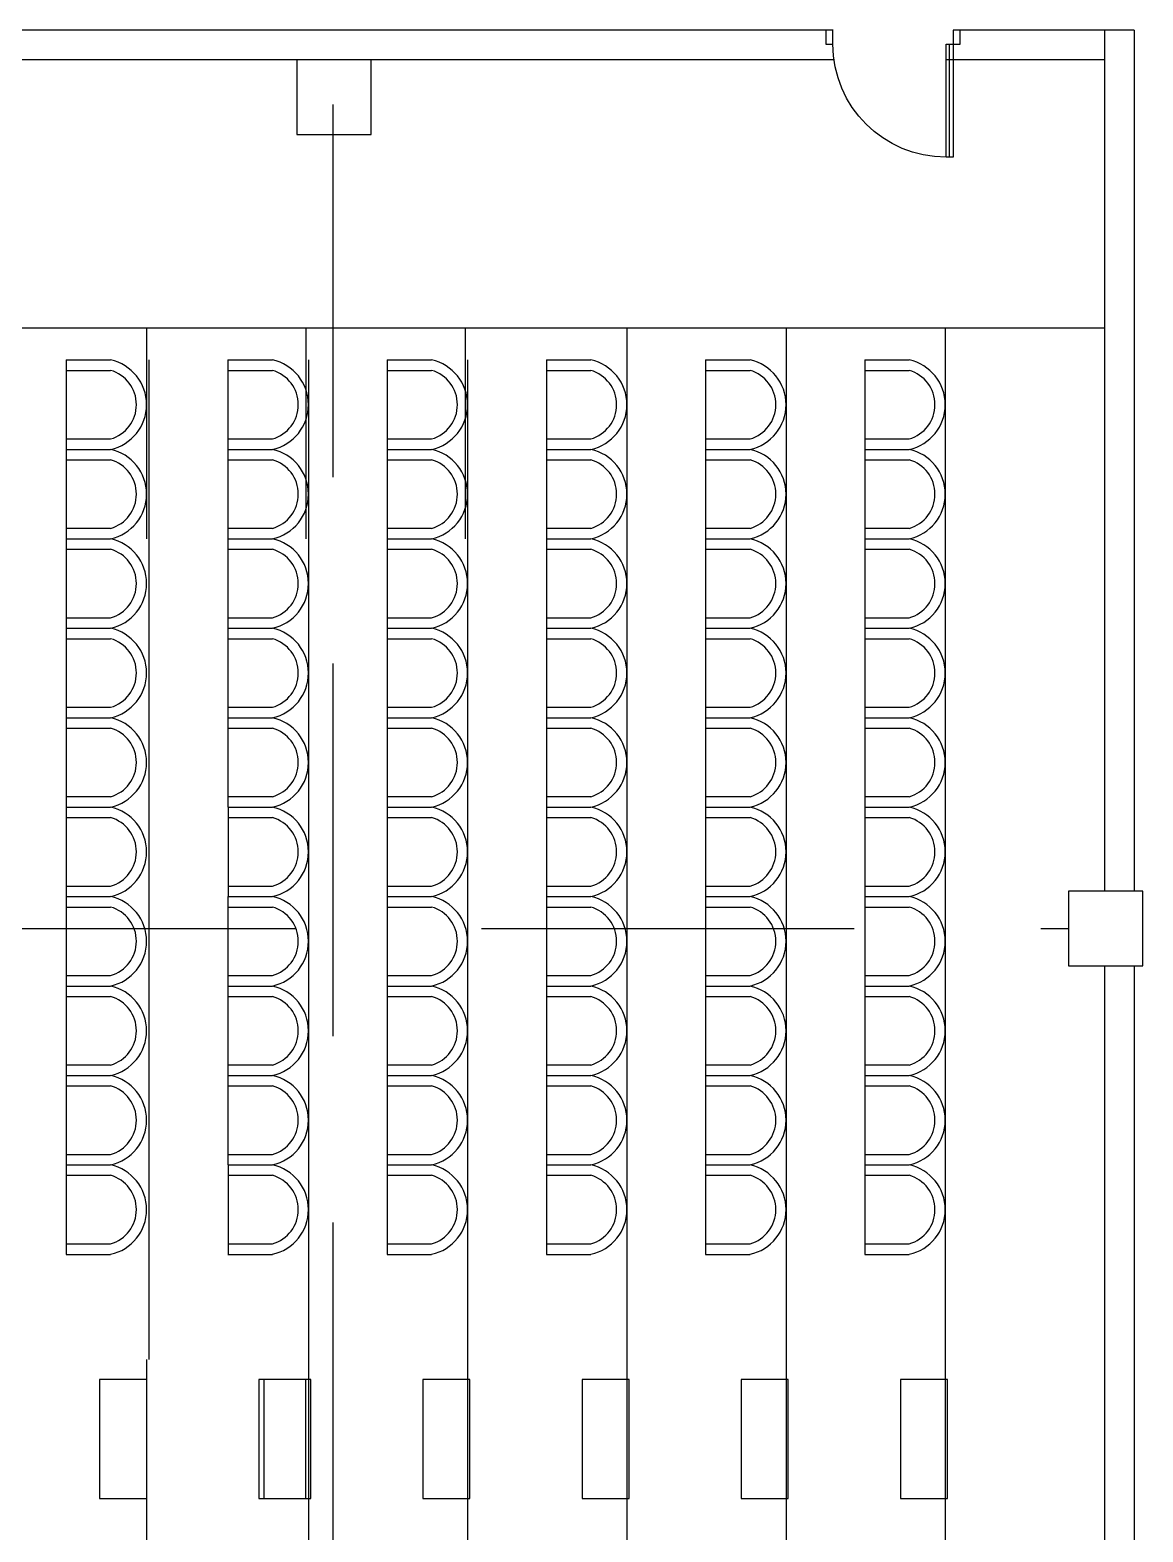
# Model space of a CAD drawing. Header units: millimetres. Extents: x -17017 to 2697, y 1903 to 18260.
# Drawn here: x -16987.41 to -16985.917, y 18225.594 to 18227.609 of the extents above; entities that cross this region are included whole.
import ezdxf

# ---------------------------------------------------------------- set-up
doc = ezdxf.new("R2010")
doc.units = ezdxf.units.MM
doc.linetypes.add('DASHED', pattern=[0.75, 0.5, -0.25])
for name, color, linetype in [('1', 7, 'Continuous'), ('A-Door', 150, 'Continuous'), ('A-Glaz', 92, 'Continuous'), ('door', 152, 'Continuous'), ('NT', 1, 'Continuous')]:
    doc.layers.add(name, color=color, linetype=linetype)

# ---------------------------------------------------------------- blocks, each defined once
blk = doc.blocks.new('A$C087A3AA9')
at = {"layer": 'A-Door'}
for points in [[(853, 95), (853, 853), (805, 853), (805, 95)], [(47, 95), (47, 0), (0, 0), (0, 95)], [(900, 95), (900, 0), (853, 0), (853, 95)]]:
    blk.add_lwpolyline(points, close=True, dxfattribs=at)
at = {"layer": 'A-Glaz'}
blk.add_line((829, 853), (829, 95), dxfattribs=at)
at = {"layer": 'NT'}
blk.add_arc((805, 95), 758, 90, 180, dxfattribs=at)

msp = doc.modelspace()

# ---------------------------------------------------------------- linework, layer by layer
at = {"layer": '1'}
for p, q in [((-16986.3329, 18227.6088), (-16988.7484, 18227.6088)), ((-16985.929, 18227.6088), (-16986.1719, 18227.6088)), ((-16985.969, 18227.6088), (-16985.969, 18226.4533)), ((-16985.929, 18227.6088), (-16985.929, 18226.4533)), ((-16986.3315, 18227.5688), (-16988.7884, 18227.5688)), ((-16985.969, 18227.5688), (-16986.1814, 18227.5688)), ((-16985.969, 18227.2088), (-16988.7484, 18227.2088)), ((-16987.2537, 18227.2088), (-16987.2537, 18226.9262)), ((-16987.0402, 18227.2088), (-16987.0402, 18226.9262)), ((-16986.8266, 18227.2088), (-16986.8266, 18226.9262)), ((-16986.6095, 18227.2088), (-16986.6095, 18218.5818)), ((-16986.396, 18227.2088), (-16986.396, 18218.5818)), ((-16986.1825, 18227.2088), (-16986.1825, 18218.5818)), ((-16987.3617, 18227.1662), (-16987.3617, 18226.5662)), ((-16987.3617, 18227.1662), (-16987.302, 18227.1662)), ((-16987.3617, 18227.1662), (-16987.302, 18227.1662)), ((-16987.2501, 18225.825), (-16987.2501, 18227.1662)), ((-16987.1446, 18227.1662), (-16987.1446, 18226.5662)), ((-16987.1446, 18227.1662), (-16987.0849, 18227.1662)), ((-16987.1446, 18227.1662), (-16987.0849, 18227.1662)), ((-16987.0366, 18227.1662), (-16987.0366, 18218.5818)), ((-16986.931, 18227.1662), (-16986.931, 18226.5662)), ((-16986.931, 18227.1662), (-16986.8714, 18227.1662)), ((-16986.931, 18227.1662), (-16986.8714, 18227.1662)), ((-16986.8231, 18227.1662), (-16986.8231, 18218.5818)), ((-16986.7175, 18227.1662), (-16986.7175, 18226.5662)), ((-16986.7175, 18227.1662), (-16986.6579, 18227.1662)), ((-16986.7175, 18227.1662), (-16986.6579, 18227.1662)), ((-16986.504, 18227.1662), (-16986.504, 18226.5662)), ((-16986.504, 18227.1662), (-16986.4443, 18227.1662)), ((-16986.504, 18227.1662), (-16986.4443, 18227.1662)), ((-16986.2905, 18227.1662), (-16986.2308, 18227.1662)), ((-16986.2904, 18227.1662), (-16986.2904, 18226.5662)), ((-16986.2904, 18227.1662), (-16986.2308, 18227.1662)), ((-16987.3617, 18227.1522), (-16987.302, 18227.1522)), ((-16987.1446, 18227.1522), (-16987.0849, 18227.1522)), ((-16986.931, 18227.1522), (-16986.8714, 18227.1522)), ((-16986.7175, 18227.1522), (-16986.6579, 18227.1522)), ((-16986.504, 18227.1522), (-16986.4443, 18227.1522)), ((-16986.2904, 18227.1522), (-16986.2308, 18227.1522)), ((-16987.3617, 18227.0603), (-16987.302, 18227.0603)), ((-16987.1446, 18227.0603), (-16987.0849, 18227.0603)), ((-16986.931, 18227.0603), (-16986.8714, 18227.0603)), ((-16986.7175, 18227.0603), (-16986.6579, 18227.0603)), ((-16986.504, 18227.0603), (-16986.4443, 18227.0603)), ((-16986.2904, 18227.0603), (-16986.2308, 18227.0603)), ((-16987.3617, 18227.0462), (-16987.302, 18227.0462)), ((-16987.3617, 18227.0462), (-16987.302, 18227.0462)), ((-16987.3617, 18227.0322), (-16987.302, 18227.0322)), ((-16987.1446, 18227.0462), (-16987.0849, 18227.0462)), ((-16987.1446, 18227.0462), (-16987.0849, 18227.0462)), ((-16987.1446, 18227.0322), (-16987.0849, 18227.0322)), ((-16986.931, 18227.0462), (-16986.8714, 18227.0462)), ((-16986.931, 18227.0462), (-16986.8714, 18227.0462)), ((-16986.931, 18227.0322), (-16986.8714, 18227.0322)), ((-16986.7175, 18227.0462), (-16986.6579, 18227.0462)), ((-16986.7175, 18227.0462), (-16986.6579, 18227.0462)), ((-16986.7175, 18227.0322), (-16986.6579, 18227.0322)), ((-16986.504, 18227.0462), (-16986.4443, 18227.0462)), ((-16986.504, 18227.0462), (-16986.4443, 18227.0462)), ((-16986.504, 18227.0322), (-16986.4443, 18227.0322)), ((-16986.2905, 18227.0462), (-16986.2308, 18227.0462)), ((-16986.2905, 18227.0462), (-16986.2308, 18227.0462)), ((-16986.2904, 18227.0322), (-16986.2308, 18227.0322)), ((-16987.3617, 18226.9403), (-16987.302, 18226.9403)), ((-16987.1446, 18226.9403), (-16987.0849, 18226.9403)), ((-16986.931, 18226.9403), (-16986.8714, 18226.9403)), ((-16986.7175, 18226.9403), (-16986.6579, 18226.9403)), ((-16986.504, 18226.9403), (-16986.4443, 18226.9403)), ((-16986.2904, 18226.9403), (-16986.2308, 18226.9403)), ((-16987.3617, 18226.9262), (-16987.302, 18226.9262)), ((-16987.3617, 18226.9262), (-16987.302, 18226.9262)), ((-16987.3617, 18226.9122), (-16987.302, 18226.9122)), ((-16987.1446, 18226.9262), (-16987.0849, 18226.9262)), ((-16987.1446, 18226.9262), (-16987.0849, 18226.9262)), ((-16987.1446, 18226.9122), (-16987.0849, 18226.9122)), ((-16986.931, 18226.9262), (-16986.8714, 18226.9262)), ((-16986.931, 18226.9262), (-16986.8714, 18226.9262)), ((-16986.931, 18226.9122), (-16986.8714, 18226.9122)), ((-16986.7175, 18226.9262), (-16986.6579, 18226.9262)), ((-16986.7175, 18226.9262), (-16986.6579, 18226.9262)), ((-16986.7175, 18226.9122), (-16986.6579, 18226.9122)), ((-16986.504, 18226.9262), (-16986.4443, 18226.9262)), ((-16986.504, 18226.9262), (-16986.4443, 18226.9262)), ((-16986.504, 18226.9122), (-16986.4443, 18226.9122)), ((-16986.2905, 18226.9262), (-16986.2308, 18226.9262)), ((-16986.2904, 18226.9262), (-16986.2308, 18226.9262)), ((-16986.2904, 18226.9122), (-16986.2308, 18226.9122)), ((-16987.3617, 18226.8203), (-16987.302, 18226.8203)), ((-16987.1446, 18226.8203), (-16987.0849, 18226.8203)), ((-16986.931, 18226.8203), (-16986.8714, 18226.8203)), ((-16986.7175, 18226.8203), (-16986.6579, 18226.8203)), ((-16986.504, 18226.8203), (-16986.4443, 18226.8203)), ((-16986.2904, 18226.8203), (-16986.2308, 18226.8203)), ((-16987.3617, 18226.8062), (-16987.302, 18226.8062)), ((-16987.3617, 18226.8062), (-16987.302, 18226.8062)), ((-16987.3617, 18226.7922), (-16987.302, 18226.7922)), ((-16987.1446, 18226.8062), (-16987.0849, 18226.8062)), ((-16987.1446, 18226.8062), (-16987.0849, 18226.8062)), ((-16987.1446, 18226.7922), (-16987.0849, 18226.7922)), ((-16986.931, 18226.8062), (-16986.8714, 18226.8062)), ((-16986.931, 18226.8062), (-16986.8714, 18226.8062)), ((-16986.931, 18226.7922), (-16986.8714, 18226.7922)), ((-16986.7175, 18226.8062), (-16986.6579, 18226.8062)), ((-16986.7175, 18226.8062), (-16986.6579, 18226.8062)), ((-16986.7175, 18226.7922), (-16986.6579, 18226.7922)), ((-16986.504, 18226.8062), (-16986.4443, 18226.8062)), ((-16986.504, 18226.8062), (-16986.4443, 18226.8062)), ((-16986.504, 18226.7922), (-16986.4443, 18226.7922)), ((-16986.2905, 18226.8062), (-16986.2308, 18226.8062)), ((-16986.2905, 18226.8062), (-16986.2308, 18226.8062)), ((-16986.2904, 18226.7922), (-16986.2308, 18226.7922)), ((-16987.3617, 18226.7003), (-16987.302, 18226.7003)), ((-16987.1446, 18226.7003), (-16987.0849, 18226.7003)), ((-16986.931, 18226.7003), (-16986.8714, 18226.7003)), ((-16986.7175, 18226.7003), (-16986.6579, 18226.7003)), ((-16986.504, 18226.7003), (-16986.4443, 18226.7003)), ((-16986.2904, 18226.7003), (-16986.2308, 18226.7003)), ((-16987.3617, 18226.6862), (-16987.302, 18226.6862)), ((-16987.3617, 18226.6862), (-16987.302, 18226.6862)), ((-16987.3617, 18226.6722), (-16987.302, 18226.6722)), ((-16987.1446, 18226.6862), (-16987.0849, 18226.6862)), ((-16987.1446, 18226.6862), (-16987.0849, 18226.6862)), ((-16987.1446, 18226.6722), (-16987.0849, 18226.6722)), ((-16986.931, 18226.6862), (-16986.8714, 18226.6862)), ((-16986.931, 18226.6862), (-16986.8714, 18226.6862)), ((-16986.931, 18226.6722), (-16986.8714, 18226.6722)), ((-16986.7175, 18226.6862), (-16986.6579, 18226.6862)), ((-16986.7175, 18226.6862), (-16986.6579, 18226.6862)), ((-16986.7175, 18226.6722), (-16986.6579, 18226.6722)), ((-16986.504, 18226.6862), (-16986.4443, 18226.6862)), ((-16986.504, 18226.6862), (-16986.4443, 18226.6862)), ((-16986.504, 18226.6722), (-16986.4443, 18226.6722)), ((-16986.2905, 18226.6862), (-16986.2308, 18226.6862)), ((-16986.2905, 18226.6862), (-16986.2308, 18226.6862)), ((-16986.2904, 18226.6722), (-16986.2308, 18226.6722)), ((-16987.3617, 18226.5803), (-16987.302, 18226.5803)), ((-16987.1446, 18226.5803), (-16987.0849, 18226.5803)), ((-16986.931, 18226.5803), (-16986.8714, 18226.5803)), ((-16986.7175, 18226.5803), (-16986.6579, 18226.5803)), ((-16986.504, 18226.5803), (-16986.4443, 18226.5803)), ((-16986.2904, 18226.5803), (-16986.2308, 18226.5803)), ((-16987.3617, 18226.5662), (-16987.302, 18226.5662)), ((-16987.3617, 18226.5662), (-16987.302, 18226.5662)), ((-16987.3616, 18226.5662), (-16987.3616, 18226.4462)), ((-16987.3616, 18226.5522), (-16987.302, 18226.5522)), ((-16987.1446, 18226.5662), (-16987.0849, 18226.5662)), ((-16987.1446, 18226.5662), (-16987.0849, 18226.5662)), ((-16987.1445, 18226.5662), (-16987.1445, 18226.4462)), ((-16987.1445, 18226.5522), (-16987.0849, 18226.5522)), ((-16986.931, 18226.5662), (-16986.8714, 18226.5662)), ((-16986.931, 18226.5662), (-16986.8714, 18226.5662)), ((-16986.931, 18226.5662), (-16986.931, 18226.4462)), ((-16986.931, 18226.5522), (-16986.8714, 18226.5522)), ((-16986.7175, 18226.5662), (-16986.6579, 18226.5662)), ((-16986.7175, 18226.5662), (-16986.6579, 18226.5662)), ((-16986.7175, 18226.5662), (-16986.7175, 18226.4462)), ((-16986.7175, 18226.5522), (-16986.6579, 18226.5522)), ((-16986.504, 18226.5662), (-16986.4443, 18226.5662)), ((-16986.504, 18226.5662), (-16986.4443, 18226.5662)), ((-16986.504, 18226.5662), (-16986.504, 18226.4462)), ((-16986.504, 18226.5522), (-16986.4443, 18226.5522)), ((-16986.2905, 18226.5662), (-16986.2308, 18226.5662)), ((-16986.2905, 18226.5662), (-16986.2308, 18226.5662)), ((-16986.2904, 18226.5662), (-16986.2904, 18226.4462)), ((-16986.2904, 18226.5522), (-16986.2308, 18226.5522)), ((-16987.3616, 18226.4603), (-16987.302, 18226.4603)), ((-16987.1445, 18226.4603), (-16987.0849, 18226.4603)), ((-16986.931, 18226.4603), (-16986.8714, 18226.4603)), ((-16986.7175, 18226.4603), (-16986.6579, 18226.4603)), ((-16986.504, 18226.4603), (-16986.4443, 18226.4603)), ((-16986.2904, 18226.4603), (-16986.2308, 18226.4603)), ((-16987.3617, 18226.4462), (-16987.302, 18226.4462)), ((-16987.3617, 18226.4462), (-16987.302, 18226.4462)), ((-16987.3617, 18226.4462), (-16987.3617, 18226.0862)), ((-16987.3617, 18226.4322), (-16987.302, 18226.4322)), ((-16987.1446, 18226.4462), (-16987.0849, 18226.4462)), ((-16987.1446, 18226.4462), (-16987.1446, 18226.0862)), ((-16987.1446, 18226.4462), (-16987.0849, 18226.4462)), ((-16987.1446, 18226.4322), (-16987.0849, 18226.4322)), ((-16986.931, 18226.4462), (-16986.8714, 18226.4462)), ((-16986.931, 18226.4462), (-16986.8714, 18226.4462)), ((-16986.931, 18226.4462), (-16986.931, 18226.0862)), ((-16986.931, 18226.4322), (-16986.8714, 18226.4322)), ((-16986.7175, 18226.4462), (-16986.6579, 18226.4462)), ((-16986.7175, 18226.4462), (-16986.6579, 18226.4462)), ((-16986.7175, 18226.4462), (-16986.7175, 18226.0862)), ((-16986.7175, 18226.4322), (-16986.6579, 18226.4322)), ((-16986.504, 18226.4462), (-16986.4443, 18226.4462)), ((-16986.504, 18226.4462), (-16986.4443, 18226.4462)), ((-16986.504, 18226.4462), (-16986.504, 18226.0862)), ((-16986.504, 18226.4322), (-16986.4443, 18226.4322)), ((-16986.2905, 18226.4462), (-16986.2308, 18226.4462)), ((-16986.2904, 18226.4462), (-16986.2308, 18226.4462)), ((-16986.2904, 18226.4462), (-16986.2904, 18226.0862)), ((-16986.2904, 18226.4322), (-16986.2308, 18226.4322)), ((-16985.969, 18226.3533), (-16985.969, 18225.4599)), ((-16985.929, 18226.3533), (-16985.929, 18225.4599)), ((-16987.3617, 18226.3403), (-16987.302, 18226.3403)), ((-16987.1446, 18226.3403), (-16987.0849, 18226.3403)), ((-16986.931, 18226.3403), (-16986.8714, 18226.3403)), ((-16986.7175, 18226.3403), (-16986.6579, 18226.3403)), ((-16986.504, 18226.3403), (-16986.4443, 18226.3403)), ((-16986.2904, 18226.3403), (-16986.2308, 18226.3403)), ((-16987.3617, 18226.3262), (-16987.302, 18226.3262)), ((-16987.3617, 18226.3262), (-16987.302, 18226.3262)), ((-16987.3617, 18226.3122), (-16987.302, 18226.3122)), ((-16987.1446, 18226.3262), (-16987.0849, 18226.3262)), ((-16987.1446, 18226.3262), (-16987.0849, 18226.3262)), ((-16987.1446, 18226.3122), (-16987.0849, 18226.3122)), ((-16986.931, 18226.3262), (-16986.8714, 18226.3262)), ((-16986.931, 18226.3262), (-16986.8714, 18226.3262)), ((-16986.931, 18226.3122), (-16986.8714, 18226.3122)), ((-16986.7175, 18226.3262), (-16986.6579, 18226.3262)), ((-16986.7175, 18226.3262), (-16986.6579, 18226.3262)), ((-16986.7175, 18226.3122), (-16986.6579, 18226.3122)), ((-16986.504, 18226.3262), (-16986.4443, 18226.3262)), ((-16986.504, 18226.3262), (-16986.4443, 18226.3262)), ((-16986.504, 18226.3122), (-16986.4443, 18226.3122)), ((-16986.2905, 18226.3262), (-16986.2308, 18226.3262)), ((-16986.2905, 18226.3262), (-16986.2308, 18226.3262)), ((-16986.2904, 18226.3122), (-16986.2308, 18226.3122)), ((-16987.3617, 18226.2203), (-16987.302, 18226.2203)), ((-16987.3617, 18226.2062), (-16987.302, 18226.2062)), ((-16987.3617, 18226.2062), (-16987.302, 18226.2062)), ((-16987.1446, 18226.2203), (-16987.0849, 18226.2203)), ((-16987.1446, 18226.2062), (-16987.0849, 18226.2062)), ((-16987.1446, 18226.2062), (-16987.0849, 18226.2062)), ((-16986.931, 18226.2203), (-16986.8714, 18226.2203)), ((-16986.931, 18226.2062), (-16986.8714, 18226.2062)), ((-16986.931, 18226.2062), (-16986.8714, 18226.2062)), ((-16986.7175, 18226.2203), (-16986.6579, 18226.2203)), ((-16986.7175, 18226.2062), (-16986.6579, 18226.2062)), ((-16986.7175, 18226.2062), (-16986.6579, 18226.2062)), ((-16986.504, 18226.2203), (-16986.4443, 18226.2203)), ((-16986.504, 18226.2062), (-16986.4443, 18226.2062)), ((-16986.504, 18226.2062), (-16986.4443, 18226.2062)), ((-16986.2905, 18226.2062), (-16986.2308, 18226.2062)), ((-16986.2905, 18226.2062), (-16986.2308, 18226.2062)), ((-16986.2904, 18226.2203), (-16986.2308, 18226.2203)), ((-16987.3617, 18226.1922), (-16987.302, 18226.1922)), ((-16987.1446, 18226.1922), (-16987.0849, 18226.1922)), ((-16986.931, 18226.1922), (-16986.8714, 18226.1922)), ((-16986.7175, 18226.1922), (-16986.6579, 18226.1922)), ((-16986.504, 18226.1922), (-16986.4443, 18226.1922)), ((-16986.2904, 18226.1922), (-16986.2308, 18226.1922)), ((-16987.3617, 18226.1003), (-16987.302, 18226.1003)), ((-16987.3617, 18226.0862), (-16987.302, 18226.0862)), ((-16987.3617, 18226.0862), (-16987.302, 18226.0862)), ((-16987.3616, 18226.0862), (-16987.3616, 18225.9662)), ((-16987.1446, 18226.1003), (-16987.0849, 18226.1003)), ((-16987.1446, 18226.0862), (-16987.0849, 18226.0862)), ((-16987.1446, 18226.0862), (-16987.0849, 18226.0862)), ((-16987.1445, 18226.0862), (-16987.1445, 18225.9662)), ((-16986.931, 18226.1003), (-16986.8714, 18226.1003)), ((-16986.931, 18226.0862), (-16986.8714, 18226.0862)), ((-16986.931, 18226.0862), (-16986.8714, 18226.0862)), ((-16986.931, 18226.0862), (-16986.931, 18225.9662)), ((-16986.7175, 18226.1003), (-16986.6579, 18226.1003)), ((-16986.7175, 18226.0862), (-16986.6579, 18226.0862)), ((-16986.7175, 18226.0862), (-16986.6579, 18226.0862)), ((-16986.7175, 18226.0862), (-16986.7175, 18225.9662)), ((-16986.504, 18226.1003), (-16986.4443, 18226.1003)), ((-16986.504, 18226.0862), (-16986.4443, 18226.0862)), ((-16986.504, 18226.0862), (-16986.4443, 18226.0862)), ((-16986.504, 18226.0862), (-16986.504, 18225.9662)), ((-16986.2905, 18226.0862), (-16986.2308, 18226.0862)), ((-16986.2905, 18226.0862), (-16986.2308, 18226.0862)), ((-16986.2904, 18226.1003), (-16986.2308, 18226.1003)), ((-16986.2904, 18226.0862), (-16986.2904, 18225.9662)), ((-16987.3616, 18226.0722), (-16987.302, 18226.0722)), ((-16987.1445, 18226.0722), (-16987.0849, 18226.0722)), ((-16986.931, 18226.0722), (-16986.8714, 18226.0722)), ((-16986.7175, 18226.0722), (-16986.6579, 18226.0722)), ((-16986.504, 18226.0722), (-16986.4443, 18226.0722)), ((-16986.2904, 18226.0722), (-16986.2308, 18226.0722)), ((-16987.3617, 18225.9662), (-16987.302, 18225.9662)), ((-16987.3617, 18225.9662), (-16987.302, 18225.9662)), ((-16987.3616, 18225.9803), (-16987.302, 18225.9803)), ((-16987.1446, 18225.9662), (-16987.0849, 18225.9662)), ((-16987.1446, 18225.9662), (-16987.0849, 18225.9662)), ((-16987.1445, 18225.9803), (-16987.0849, 18225.9803)), ((-16986.931, 18225.9803), (-16986.8714, 18225.9803)), ((-16986.931, 18225.9662), (-16986.8714, 18225.9662)), ((-16986.931, 18225.9662), (-16986.8714, 18225.9662)), ((-16986.7175, 18225.9803), (-16986.6579, 18225.9803)), ((-16986.7175, 18225.9662), (-16986.6579, 18225.9662)), ((-16986.7175, 18225.9662), (-16986.6579, 18225.9662)), ((-16986.504, 18225.9803), (-16986.4443, 18225.9803)), ((-16986.504, 18225.9662), (-16986.4443, 18225.9662)), ((-16986.504, 18225.9662), (-16986.4443, 18225.9662)), ((-16986.2904, 18225.9803), (-16986.2308, 18225.9803)), ((-16986.2904, 18225.9662), (-16986.2308, 18225.9662)), ((-16986.2904, 18225.9662), (-16986.2308, 18225.9662)), ((-16987.2537, 18225.825), (-16987.2537, 18218.5818))]:
    msp.add_line(p, q, dxfattribs=at)
for points in [[(-16987.0524, 18227.5688), (-16987.0524, 18227.4688), (-16986.9524, 18227.4688), (-16986.9524, 18227.5688)], [(-16987.2537, 18225.7981), (-16987.3167, 18225.7981), (-16987.3167, 18225.6387), (-16987.2537, 18225.6387)], [(-16987.0336, 18225.7981), (-16987.1032, 18225.7981), (-16987.1032, 18225.6387), (-16987.0336, 18225.6387)], [(-16987.0966, 18225.7981), (-16987.0966, 18225.6387)], [(-16987.0402, 18225.6387), (-16987.0402, 18225.7981)], [(-16987.0336, 18225.6387), (-16987.0336, 18225.7981)]]:
    msp.add_lwpolyline(points, dxfattribs=at)
for points in [[(-16986.0172, 18226.4533), (-16986.0172, 18226.3533), (-16985.9172, 18226.3533), (-16985.9172, 18226.4533)], [(-16986.8201, 18225.6387), (-16986.8201, 18225.7981), (-16986.8831, 18225.7981), (-16986.8831, 18225.6387)], [(-16986.6066, 18225.6387), (-16986.6066, 18225.7981), (-16986.6696, 18225.7981), (-16986.6696, 18225.6387)], [(-16986.393, 18225.6387), (-16986.393, 18225.7981), (-16986.4561, 18225.7981), (-16986.4561, 18225.6387)], [(-16986.1795, 18225.6387), (-16986.1795, 18225.7981), (-16986.2425, 18225.7981), (-16986.2425, 18225.6387)]]:
    msp.add_lwpolyline(points, close=True, dxfattribs=at)
for centre, radius, start, end in [((-16987.3151, 18227.1062), 0.0614, 282.3013, 77.6987), ((-16987.098, 18227.1062), 0.0614, 282.3013, 77.6987), ((-16986.8845, 18227.1062), 0.0614, 282.3013, 77.6987), ((-16986.6709, 18227.1062), 0.0614, 282.3013, 77.6987), ((-16986.4574, 18227.1062), 0.0614, 282.3013, 77.6987), ((-16986.2439, 18227.1062), 0.0614, 282.3013, 77.6987), ((-16987.3153, 18227.1062), 0.0479, 286.121, 73.879), ((-16987.0982, 18227.1062), 0.0479, 286.121, 73.879), ((-16986.8847, 18227.1062), 0.0479, 286.121, 73.879), ((-16986.6712, 18227.1062), 0.0479, 286.121, 73.879), ((-16986.4576, 18227.1062), 0.0479, 286.121, 73.879), ((-16986.2441, 18227.1062), 0.0479, 286.121, 73.879), ((-16987.3151, 18226.9862), 0.0614, 282.3013, 77.6987), ((-16987.3153, 18226.9862), 0.0479, 286.121, 73.879), ((-16987.098, 18226.9862), 0.0614, 282.3013, 77.6987), ((-16987.0982, 18226.9862), 0.0479, 286.121, 73.879), ((-16986.8845, 18226.9862), 0.0614, 282.3013, 77.6987), ((-16986.8847, 18226.9862), 0.0479, 286.121, 73.879), ((-16986.6709, 18226.9862), 0.0614, 282.3013, 77.6987), ((-16986.6712, 18226.9862), 0.0479, 286.121, 73.879), ((-16986.4574, 18226.9862), 0.0614, 282.3013, 77.6987), ((-16986.4576, 18226.9862), 0.0479, 286.121, 73.879), ((-16986.2439, 18226.9862), 0.0614, 282.3013, 77.6987), ((-16986.2441, 18226.9862), 0.0479, 286.121, 73.879), ((-16987.3151, 18226.8662), 0.0614, 282.3013, 77.6987), ((-16987.3153, 18226.8662), 0.0479, 286.121, 73.879), ((-16987.098, 18226.8662), 0.0614, 282.3013, 77.6987), ((-16987.0982, 18226.8662), 0.0479, 286.121, 73.879), ((-16986.8845, 18226.8662), 0.0614, 282.3013, 77.6987), ((-16986.8847, 18226.8662), 0.0479, 286.121, 73.879), ((-16986.6709, 18226.8662), 0.0614, 282.3013, 77.6987), ((-16986.6712, 18226.8662), 0.0479, 286.121, 73.879), ((-16986.4574, 18226.8662), 0.0614, 282.3013, 77.6987), ((-16986.4576, 18226.8662), 0.0479, 286.121, 73.879), ((-16986.2439, 18226.8662), 0.0614, 282.3013, 77.6987), ((-16986.2441, 18226.8662), 0.0479, 286.121, 73.879), ((-16987.3151, 18226.7462), 0.0614, 282.3013, 77.6987), ((-16987.3153, 18226.7462), 0.0479, 286.121, 73.879), ((-16987.098, 18226.7462), 0.0614, 282.3013, 77.6987), ((-16987.0982, 18226.7462), 0.0479, 286.121, 73.879), ((-16986.8845, 18226.7462), 0.0614, 282.3013, 77.6987), ((-16986.8847, 18226.7462), 0.0479, 286.121, 73.879), ((-16986.6709, 18226.7462), 0.0614, 282.3013, 77.6987), ((-16986.6712, 18226.7462), 0.0479, 286.121, 73.879), ((-16986.4574, 18226.7462), 0.0614, 282.3013, 77.6987), ((-16986.4576, 18226.7462), 0.0479, 286.121, 73.879), ((-16986.2439, 18226.7462), 0.0614, 282.3013, 77.6987), ((-16986.2441, 18226.7462), 0.0479, 286.121, 73.879), ((-16987.3151, 18226.6262), 0.0614, 282.3013, 77.6987), ((-16987.3153, 18226.6262), 0.0479, 286.121, 73.879), ((-16987.098, 18226.6262), 0.0614, 282.3013, 77.6987), ((-16987.0982, 18226.6262), 0.0479, 286.121, 73.879), ((-16986.8845, 18226.6262), 0.0614, 282.3013, 77.6987), ((-16986.8847, 18226.6262), 0.0479, 286.121, 73.879), ((-16986.6709, 18226.6262), 0.0614, 282.3013, 77.6987), ((-16986.6712, 18226.6262), 0.0479, 286.121, 73.879), ((-16986.4574, 18226.6262), 0.0614, 282.3013, 77.6987), ((-16986.4576, 18226.6262), 0.0479, 286.121, 73.879), ((-16986.2439, 18226.6262), 0.0614, 282.3013, 77.6987), ((-16986.2441, 18226.6262), 0.0479, 286.121, 73.879), ((-16987.3151, 18226.5062), 0.0614, 282.3013, 77.6987), ((-16987.3153, 18226.5062), 0.0479, 286.121, 73.879), ((-16987.098, 18226.5062), 0.0614, 282.3013, 77.6987), ((-16987.0982, 18226.5062), 0.0479, 286.121, 73.879), ((-16986.8845, 18226.5062), 0.0614, 282.3013, 77.6987), ((-16986.8847, 18226.5062), 0.0479, 286.121, 73.879), ((-16986.6709, 18226.5062), 0.0614, 282.3013, 77.6987), ((-16986.6711, 18226.5062), 0.0479, 286.121, 73.879), ((-16986.4574, 18226.5062), 0.0614, 282.3013, 77.6987), ((-16986.4576, 18226.5062), 0.0479, 286.121, 73.879), ((-16986.2439, 18226.5062), 0.0614, 282.3013, 77.6987), ((-16986.2441, 18226.5062), 0.0479, 286.121, 73.879), ((-16987.3151, 18226.3862), 0.0614, 282.3013, 77.6987), ((-16987.3153, 18226.3862), 0.0479, 286.121, 73.879), ((-16987.098, 18226.3862), 0.0614, 282.3013, 77.6987), ((-16987.0982, 18226.3862), 0.0479, 286.121, 73.879), ((-16986.8845, 18226.3862), 0.0614, 282.3013, 77.6987), ((-16986.8847, 18226.3862), 0.0479, 286.121, 73.879), ((-16986.6709, 18226.3862), 0.0614, 282.3013, 77.6987), ((-16986.6712, 18226.3862), 0.0479, 286.121, 73.879), ((-16986.4574, 18226.3862), 0.0614, 282.3013, 77.6987), ((-16986.4576, 18226.3862), 0.0479, 286.121, 73.879), ((-16986.2439, 18226.3862), 0.0614, 282.3013, 77.6987), ((-16986.2441, 18226.3862), 0.0479, 286.121, 73.879), ((-16987.3151, 18226.2662), 0.0614, 282.3013, 77.6987), ((-16987.3153, 18226.2662), 0.0479, 286.121, 73.879), ((-16987.098, 18226.2662), 0.0614, 282.3013, 77.6987), ((-16987.0982, 18226.2662), 0.0479, 286.121, 73.879), ((-16986.8845, 18226.2662), 0.0614, 282.3013, 77.6987), ((-16986.8847, 18226.2662), 0.0479, 286.121, 73.879), ((-16986.6709, 18226.2662), 0.0614, 282.3013, 77.6987), ((-16986.6712, 18226.2662), 0.0479, 286.121, 73.879), ((-16986.4574, 18226.2662), 0.0614, 282.3013, 77.6987), ((-16986.4576, 18226.2662), 0.0479, 286.121, 73.879), ((-16986.2439, 18226.2662), 0.0614, 282.3013, 77.6987), ((-16986.2441, 18226.2662), 0.0479, 286.121, 73.879), ((-16987.3151, 18226.1462), 0.0614, 282.3013, 77.6987), ((-16987.098, 18226.1462), 0.0614, 282.3013, 77.6987), ((-16986.8845, 18226.1462), 0.0614, 282.3013, 77.6987), ((-16986.6709, 18226.1462), 0.0614, 282.3013, 77.6987), ((-16986.4574, 18226.1462), 0.0614, 282.3013, 77.6987), ((-16986.2439, 18226.1462), 0.0614, 282.3013, 77.6987), ((-16987.3153, 18226.1462), 0.0479, 286.121, 73.879), ((-16987.0982, 18226.1462), 0.0479, 286.121, 73.879), ((-16986.8847, 18226.1462), 0.0479, 286.121, 73.879), ((-16986.6712, 18226.1462), 0.0479, 286.121, 73.879), ((-16986.4576, 18226.1462), 0.0479, 286.121, 73.879), ((-16986.2441, 18226.1462), 0.0479, 286.121, 73.879), ((-16987.3151, 18226.0262), 0.0614, 282.3013, 77.6987), ((-16987.098, 18226.0262), 0.0614, 282.3013, 77.6987), ((-16986.8845, 18226.0262), 0.0614, 282.3013, 77.6987), ((-16986.6709, 18226.0262), 0.0614, 282.3013, 77.6987), ((-16986.4574, 18226.0262), 0.0614, 282.3013, 77.6987), ((-16986.2439, 18226.0262), 0.0614, 282.3013, 77.6987), ((-16987.3153, 18226.0262), 0.0479, 286.121, 73.879), ((-16987.0982, 18226.0262), 0.0479, 286.121, 73.879), ((-16986.8847, 18226.0262), 0.0479, 286.121, 73.879), ((-16986.6711, 18226.0262), 0.0479, 286.121, 73.879), ((-16986.4576, 18226.0262), 0.0479, 286.121, 73.879), ((-16986.2441, 18226.0262), 0.0479, 286.121, 73.879)]:
    msp.add_arc(centre, radius, start, end, dxfattribs=at)
at = {"layer": 'door', "linetype": 'DASHED'}
for p, q in [((-16987.0037, 18227.5088), (-16987.0037, 18217.3604)), ((-16999.5544, 18226.4033), (-16986.0172, 18226.4033))]:
    msp.add_line(p, q, dxfattribs=at)

# ---------------------------------------------------------------- block references
at = {"layer": '1', "color": 0, "xscale": -0.0002, "yscale": 0.0002, "zscale": 0.0002, "rotation": 180}
msp.add_blockref('A$C087A3AA9', (-16986.3424, 18227.6088), dxfattribs=at)

doc.saveas('drawing.dxf')
